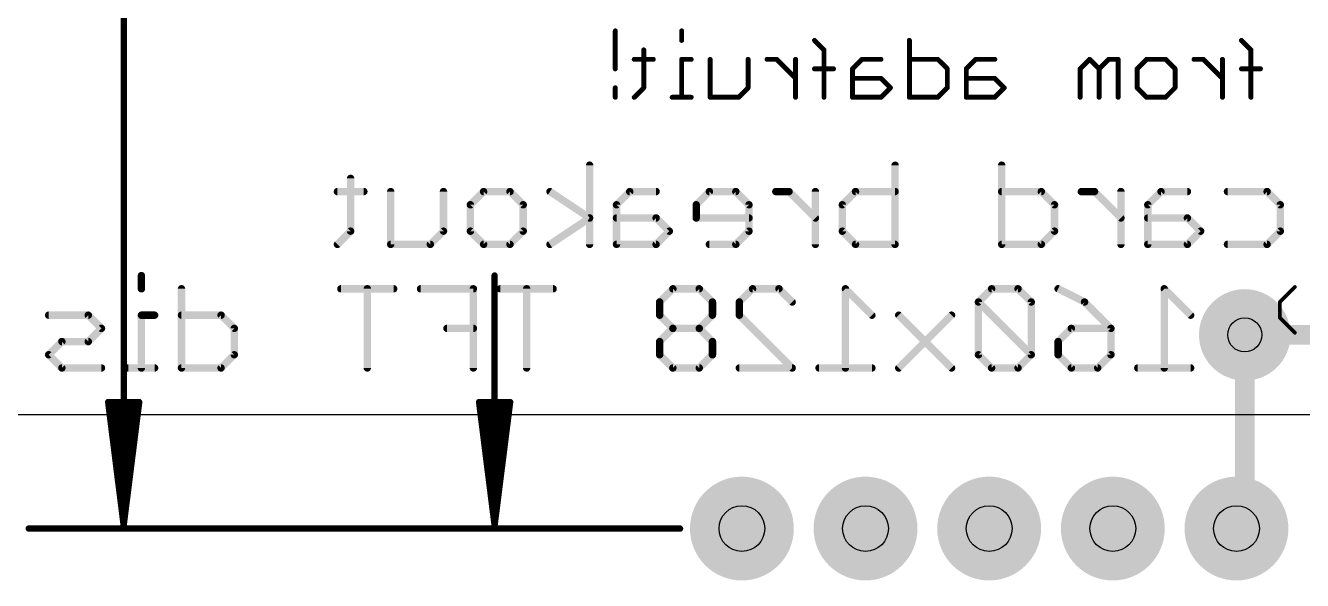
# Model space of a CAD drawing. Extents: x -2 to 110, y -6 to 68.
# Drawn here: x 43.95 to 70.19, y 12.95 to 24.36 of the extents above; entities that cross this region are included whole.
import ezdxf

# ---------------------------------------------------------------- set-up
doc = ezdxf.new("R2010")
doc.units = 0
for name, color, linetype in [('1', 22, 'CONTINUOUS'), ('16', 175, 'CONTINUOUS'), ('17', 82, 'CONTINUOUS'), ('18', 82, 'CONTINUOUS'), ('22', 253, 'CONTINUOUS'), ('29', 253, 'CONTINUOUS'), ('30', 253, 'CONTINUOUS'), ('44', 253, 'CONTINUOUS'), ('52', 253, 'CONTINUOUS')]:
    doc.layers.add(name, color=color, linetype=linetype)

# ---------------------------------------------------------------- blocks, each defined once
blk = doc.blocks.new('ROUNDP')
at = {"const_width": 0.5}
blk.add_lwpolyline([(0, -0.25, 1), (0, 0.25, 1), (0, -0.25)], format="xyb", dxfattribs=at)
blk = doc.blocks.new('ROUNDV')
at = {"const_width": 0.5}
blk.add_lwpolyline([(0, -0.25, 1), (0, 0.25, 1), (0, -0.25)], format="xyb", dxfattribs=at)

msp = doc.modelspace()

# ---------------------------------------------------------------- linework, layer by layer
at = {"layer": '1', "const_width": 0.4064}
for points in [[(69, 14.02), (69, 18)], [(68.83, 14.02), (69, 14.02)]]:
    msp.add_lwpolyline(points, dxfattribs=at)
at = {"layer": '1', "const_width": 0.2032}
for points in [[(69.1016, 18, 1), (68.8984, 18)], [(68.83, 14.1216, 1), (68.83, 13.9184)], [(69, 13.9184, 1), (69, 14.1216)], [(68.8984, 14.02, 1), (69.1016, 14.02)]]:
    msp.add_lwpolyline(points, format="xyb", dxfattribs=at)
at = {"layer": '16', "const_width": 0.4064}
msp.add_lwpolyline([(69, 18), (78, 18)], dxfattribs=at)
at = {"layer": '16', "const_width": 0.2032}
msp.add_lwpolyline([(69, 18.1016, 1), (69, 17.8984)], format="xyb", dxfattribs=at)
at = {"layer": '22'}
for points, const_width in [([(45.97, 14.085), (45.97, 54.595)], 0.13), ([(56.069, 24.2471), (56.069, 23.4675)], 0.1016), ([(57.4333, 24.2471), (57.4333, 24.0522)], 0.1016), ([(56.6537, 23.8573), (56.6537, 23.0777)], 0.1016), ([(60.3568, 23.8573), (60.1619, 24.0522)], 0.1016), ([(60.3568, 22.8828), (60.3568, 23.8573)], 0.1016), ([(62.1109, 24.0522), (62.1109, 22.8828)], 0.1016), ([(69.1273, 23.8573), (68.9324, 24.0522)], 0.1016), ([(69.1273, 22.8828), (69.1273, 23.8573)], 0.1016), ([(56.8486, 23.6624), (56.4588, 23.6624)], 0.1016), ([(57.6282, 23.6624), (57.4333, 23.6624)], 0.1016), ([(57.4333, 23.6624), (57.4333, 22.8828)], 0.1016), ([(58.018, 22.8828), (58.018, 23.6624)], 0.1016), ([(58.7976, 23.6624), (58.7976, 23.0777)], 0.1016), ([(59.3823, 23.6624), (59.1874, 23.6624)], 0.1016), ([(59.7721, 23.2726), (59.3823, 23.6624)], 0.1016), ([(59.7721, 22.8828), (59.7721, 23.6624)], 0.1016), ([(61.1364, 23.6624), (60.9415, 23.4675)], 0.1016), ([(61.5262, 23.6624), (61.1364, 23.6624)], 0.1016), ([(62.6956, 23.6624), (62.1109, 23.6624)], 0.1016), ([(62.8905, 23.4675), (62.6956, 23.6624)], 0.1016), ([(63.4752, 23.6624), (63.2803, 23.4675)], 0.1016), ([(63.865, 23.6624), (63.4752, 23.6624)], 0.1016), ([(65.814, 23.6624), (65.6191, 23.4675)], 0.1016), ([(66.0089, 23.4675), (65.814, 23.6624)], 0.1016), ([(66.2038, 23.6624), (66.0089, 23.4675)], 0.1016), ([(66.3987, 23.6624), (66.2038, 23.6624)], 0.1016), ([(66.3987, 22.8828), (66.3987, 23.6624)], 0.1016), ([(66.7885, 23.4675), (66.9834, 23.6624)], 0.1016), ([(66.9834, 23.6624), (67.3732, 23.6624)], 0.1016), ([(67.3732, 23.6624), (67.5681, 23.4675)], 0.1016), ([(68.1528, 23.6624), (67.9579, 23.6624)], 0.1016), ([(68.5426, 23.2726), (68.1528, 23.6624)], 0.1016), ([(68.5426, 22.8828), (68.5426, 23.6624)], 0.1016), ([(60.5517, 23.4675), (60.1619, 23.4675)], 0.1016), ([(60.9415, 23.4675), (60.9415, 22.8828)], 0.1016), ([(62.8905, 23.0777), (62.8905, 23.4675)], 0.1016), ([(63.2803, 23.4675), (63.2803, 22.8828)], 0.1016), ([(65.6191, 23.4675), (65.6191, 22.8828)], 0.1016), ([(66.0089, 23.4675), (66.0089, 22.8828)], 0.1016), ([(66.7885, 23.0777), (66.7885, 23.4675)], 0.1016), ([(67.5681, 23.4675), (67.5681, 23.0777)], 0.1016), ([(69.3222, 23.4675), (68.9324, 23.4675)], 0.1016), ([(56.069, 23.0777), (56.069, 22.8828)], 0.1016), ([(56.6537, 23.0777), (56.4588, 22.8828)], 0.1016), ([(58.7976, 23.0777), (58.6027, 22.8828)], 0.1016), ([(61.5262, 23.2726), (60.9415, 23.2726)], 0.1016), ([(61.7211, 23.0777), (61.5262, 23.2726)], 0.1016), ([(61.5262, 22.8828), (61.7211, 23.0777)], 0.1016), ([(62.6956, 22.8828), (62.8905, 23.0777)], 0.1016), ([(63.865, 23.2726), (63.2803, 23.2726)], 0.1016), ([(64.0599, 23.0777), (63.865, 23.2726)], 0.1016), ([(63.865, 22.8828), (64.0599, 23.0777)], 0.1016), ([(66.9834, 22.8828), (66.7885, 23.0777)], 0.1016), ([(67.5681, 23.0777), (67.3732, 22.8828)], 0.1016), ([(57.6282, 22.8828), (57.2384, 22.8828)], 0.1016), ([(58.6027, 22.8828), (58.018, 22.8828)], 0.1016), ([(60.9415, 22.8828), (61.5262, 22.8828)], 0.1016), ([(62.1109, 22.8828), (62.6956, 22.8828)], 0.1016), ([(63.2803, 22.8828), (63.865, 22.8828)], 0.1016), ([(67.3732, 22.8828), (66.9834, 22.8828)], 0.1016), ([(55.5419, 19.8602), (55.5419, 21.4872)], 0.1524), ([(61.8177, 21.4872), (61.8177, 19.8602)], 0.1524), ([(64.0073, 21.4872), (64.0073, 19.8602)], 0.1524), ([(50.6321, 21.216), (50.6321, 20.1314)], 0.1524), ([(50.9033, 20.9449), (50.361, 20.9449)], 0.1524), ([(51.4558, 19.8602), (51.4558, 20.9449)], 0.1524), ([(52.5404, 20.9449), (52.5404, 20.1314)], 0.1524), ([(53.0929, 20.6737), (53.3641, 20.9449)], 0.1524), ([(53.3641, 20.9449), (53.9064, 20.9449)], 0.1524), ([(53.9064, 20.9449), (54.1776, 20.6737)], 0.1524), ([(55.5419, 20.4025), (54.7284, 20.9449)], 0.1524), ([(56.3656, 20.9449), (56.0944, 20.6737)], 0.1524), ([(56.9079, 20.9449), (56.3656, 20.9449)], 0.1524), ([(58.0027, 20.9449), (57.7316, 20.6737)], 0.1524), ([(58.5451, 20.9449), (58.0027, 20.9449)], 0.1524), ([(58.8162, 20.6737), (58.5451, 20.9449)], 0.1524), ([(59.6382, 20.9449), (59.367, 20.9449)], 0.1524), ([(60.1805, 20.4025), (59.6382, 20.9449)], 0.1524), ([(60.1805, 19.8602), (60.1805, 20.9449)], 0.1524), ([(60.733, 20.6737), (61.0042, 20.9449)], 0.1524), ([(61.0042, 20.9449), (61.8177, 20.9449)], 0.1524), ([(64.8208, 20.9449), (64.0073, 20.9449)], 0.1524), ([(65.092, 20.6737), (64.8208, 20.9449)], 0.1524), ([(65.9139, 20.9449), (65.6428, 20.9449)], 0.1524), ([(66.4563, 20.4025), (65.9139, 20.9449)], 0.1524), ([(66.4563, 19.8602), (66.4563, 20.9449)], 0.1524), ([(67.2799, 20.9449), (67.0088, 20.6737)], 0.1524), ([(67.8223, 20.9449), (67.2799, 20.9449)], 0.1524), ([(68.6459, 20.9449), (69.4594, 20.9449)], 0.1524), ([(69.4594, 20.9449), (69.7306, 20.6737)], 0.1524), ([(53.0929, 20.1314), (53.0929, 20.6737)], 0.1524), ([(54.1776, 20.6737), (54.1776, 20.1314)], 0.1524), ([(56.0944, 20.6737), (56.0944, 19.8602)], 0.1524), ([(57.7316, 20.6737), (57.7316, 20.4025)], 0.1524), ([(58.8162, 20.1314), (58.8162, 20.6737)], 0.1524), ([(60.733, 20.1314), (60.733, 20.6737)], 0.1524), ([(65.092, 20.1314), (65.092, 20.6737)], 0.1524), ([(67.0088, 20.6737), (67.0088, 19.8602)], 0.1524), ([(69.7306, 20.6737), (69.7306, 20.1314)], 0.1524), ([(54.7284, 19.8602), (55.5419, 20.4025)], 0.1524), ([(56.9079, 20.4025), (56.0944, 20.4025)], 0.1524), ([(57.1791, 20.1314), (56.9079, 20.4025)], 0.1524), ([(57.7316, 20.4025), (58.8162, 20.4025)], 0.1524), ([(67.8223, 20.4025), (67.0088, 20.4025)], 0.1524), ([(68.0934, 20.1314), (67.8223, 20.4025)], 0.1524), ([(50.6321, 20.1314), (50.361, 19.8602)], 0.1524), ([(52.5404, 20.1314), (52.2693, 19.8602)], 0.1524), ([(53.3641, 19.8602), (53.0929, 20.1314)], 0.1524), ([(54.1776, 20.1314), (53.9064, 19.8602)], 0.1524), ([(56.9079, 19.8602), (57.1791, 20.1314)], 0.1524), ([(58.5451, 19.8602), (58.8162, 20.1314)], 0.1524), ([(61.0042, 19.8602), (60.733, 20.1314)], 0.1524), ([(64.8208, 19.8602), (65.092, 20.1314)], 0.1524), ([(67.8223, 19.8602), (68.0934, 20.1314)], 0.1524), ([(69.7306, 20.1314), (69.4594, 19.8602)], 0.1524), ([(52.2693, 19.8602), (51.4558, 19.8602)], 0.1524), ([(53.9064, 19.8602), (53.3641, 19.8602)], 0.1524), ([(56.0944, 19.8602), (56.9079, 19.8602)], 0.1524), ([(58.0027, 19.8602), (58.5451, 19.8602)], 0.1524), ([(61.8177, 19.8602), (61.0042, 19.8602)], 0.1524), ([(64.0073, 19.8602), (64.8208, 19.8602)], 0.1524), ([(67.0088, 19.8602), (67.8223, 19.8602)], 0.1524), ([(69.4594, 19.8602), (68.6459, 19.8602)], 0.1524), ([(46.3342, 19.2184), (46.3342, 18.9472)], 0.1524), ([(53.59, 14.085), (53.59, 19.22)], 0.13), ([(47.1579, 18.9472), (47.1579, 17.3202)], 0.1524), ([(51.5168, 18.9472), (50.4322, 18.9472)], 0.1524), ([(50.9745, 17.3202), (50.9745, 18.9472)], 0.1524), ([(53.154, 18.9472), (52.0693, 18.9472)], 0.1524), ([(53.154, 17.3202), (53.154, 18.9472)], 0.1524), ([(54.7911, 18.9472), (53.7065, 18.9472)], 0.1524), ([(54.2488, 17.3202), (54.2488, 18.9472)], 0.1524), ([(57.252, 18.9472), (56.9808, 18.676)], 0.1524), ([(57.7943, 18.9472), (57.252, 18.9472)], 0.1524), ([(58.0654, 18.676), (57.7943, 18.9472)], 0.1524), ([(58.6179, 18.676), (58.8891, 18.9472)], 0.1524), ([(58.8891, 18.9472), (59.4314, 18.9472)], 0.1524), ([(59.4314, 18.9472), (59.7026, 18.676)], 0.1524), ([(61.3398, 18.4049), (60.7974, 18.9472)], 0.1524), ([(60.7974, 18.9472), (60.7974, 17.3202)], 0.1524), ([(63.8006, 18.9472), (63.5294, 18.676)], 0.1524), ([(64.3429, 18.9472), (63.8006, 18.9472)], 0.1524), ([(64.6141, 18.676), (64.3429, 18.9472)], 0.1524), ([(65.1666, 18.9472), (65.7089, 18.676)], 0.1524), ([(67.8884, 18.4049), (67.3461, 18.9472)], 0.1524), ([(67.3461, 18.9472), (67.3461, 17.3202)], 0.1524), ([(69.7181, 18.6712), (70.0316, 18.9847)], 0.0762), ([(56.9808, 18.676), (56.9808, 18.4049)], 0.1524), ([(58.0654, 18.4049), (58.0654, 18.676)], 0.1524), ([(58.6179, 18.4049), (58.6179, 18.676)], 0.1524), ([(63.5294, 18.676), (63.5294, 17.5914)], 0.1524), ([(64.6141, 17.5914), (63.5294, 18.676)], 0.1524), ([(64.6141, 17.5914), (64.6141, 18.676)], 0.1524), ([(65.7089, 18.676), (66.2512, 18.1337)], 0.1524), ([(69.7181, 18.3576), (69.7181, 18.6712)], 0.0762), ([(45.2428, 18.4049), (44.4293, 18.4049)], 0.1524), ([(45.5139, 18.1337), (45.2428, 18.4049)], 0.1524), ([(46.6054, 18.4049), (46.3342, 18.4049)], 0.1524), ([(46.3342, 18.4049), (46.3342, 17.3202)], 0.1524), ([(47.9713, 18.4049), (47.1579, 18.4049)], 0.1524), ([(48.2425, 18.1337), (47.9713, 18.4049)], 0.1524), ([(56.9808, 18.4049), (57.252, 18.1337)], 0.1524), ([(57.7943, 18.1337), (58.0654, 18.4049)], 0.1524), ([(59.7026, 17.3202), (58.6179, 18.4049)], 0.1524), ([(62.9769, 18.4049), (61.8923, 17.3202)], 0.1524), ([(62.9769, 17.3202), (61.8923, 18.4049)], 0.1524), ([(70.0316, 18.0441), (69.7181, 18.3576)], 0.0762), ([(45.2428, 17.8625), (45.5139, 18.1337)], 0.1524), ([(48.2425, 17.5914), (48.2425, 18.1337)], 0.1524), ([(53.154, 18.1337), (52.6117, 18.1337)], 0.1524), ([(57.252, 18.1337), (56.9808, 17.8625)], 0.1524), ([(57.7943, 18.1337), (57.252, 18.1337)], 0.1524), ([(58.0654, 17.8625), (57.7943, 18.1337)], 0.1524), ([(65.1666, 17.8625), (65.4377, 18.1337)], 0.1524), ([(65.4377, 18.1337), (66.2512, 18.1337)], 0.1524), ([(66.2512, 18.1337), (66.2512, 17.5914)], 0.1524), ([(44.4293, 17.5914), (44.7004, 17.8625)], 0.1524), ([(44.7004, 17.8625), (45.2428, 17.8625)], 0.1524), ([(56.9808, 17.8625), (56.9808, 17.5914)], 0.1524), ([(58.0654, 17.5914), (58.0654, 17.8625)], 0.1524), ([(65.1666, 17.5914), (65.1666, 17.8625)], 0.1524), ([(44.7004, 17.3202), (44.4293, 17.5914)], 0.1524), ([(47.9713, 17.3202), (48.2425, 17.5914)], 0.1524), ([(56.9808, 17.5914), (57.252, 17.3202)], 0.1524), ([(57.7943, 17.3202), (58.0654, 17.5914)], 0.1524), ([(63.5294, 17.5914), (63.8006, 17.3202)], 0.1524), ([(64.3429, 17.3202), (64.6141, 17.5914)], 0.1524), ([(65.4377, 17.3202), (65.1666, 17.5914)], 0.1524), ([(66.2512, 17.5914), (65.9801, 17.3202)], 0.1524), ([(45.5139, 17.3202), (44.7004, 17.3202)], 0.1524), ([(46.6054, 17.3202), (46.063, 17.3202)], 0.1524), ([(47.1579, 17.3202), (47.9713, 17.3202)], 0.1524), ([(57.252, 17.3202), (57.7943, 17.3202)], 0.1524), ([(58.6179, 17.3202), (59.7026, 17.3202)], 0.1524), ([(61.3398, 17.3202), (60.2551, 17.3202)], 0.1524), ([(63.8006, 17.3202), (64.3429, 17.3202)], 0.1524), ([(65.9801, 17.3202), (65.4377, 17.3202)], 0.1524), ([(67.8884, 17.3202), (66.8037, 17.3202)], 0.1524), ([(45.97, 14.085), (45.6508, 16.62)], 0.13), ([(45.6508, 16.62), (46.2892, 16.62)], 0.13), ([(45.97, 14.085), (45.71, 16.62)], 0.13), ([(45.97, 14.085), (45.84, 16.62)], 0.13), ([(46.2892, 16.62), (45.97, 14.085)], 0.13), ([(46.1, 16.62), (45.97, 14.085)], 0.13), ([(46.23, 16.62), (45.97, 14.085)], 0.13), ([(53.59, 14.085), (53.2708, 16.62)], 0.13), ([(53.2708, 16.62), (53.9092, 16.62)], 0.13), ([(53.59, 14.085), (53.33, 16.62)], 0.13), ([(53.59, 14.085), (53.46, 16.62)], 0.13), ([(53.9092, 16.62), (53.59, 14.085)], 0.13), ([(53.72, 16.62), (53.59, 14.085)], 0.13), ([(53.85, 16.62), (53.59, 14.085)], 0.13), ([(56.13, 14.02), (44.02, 14.02)], 0.13), ([(57.4, 14.02), (51.64, 14.02)], 0.13)]:
    msp.add_lwpolyline(points, dxfattribs=dict(at, const_width=const_width))
for points, const_width in [([(56.0944, 24.2471, 1), (56.0436, 24.2471)], 0.0508), ([(57.4587, 24.2471, 1), (57.4079, 24.2471)], 0.0508), ([(56.6791, 23.8573, 1), (56.6283, 23.8573)], 0.0508), ([(57.4079, 24.0522, 1), (57.4587, 24.0522)], 0.0508), ([(60.1799, 24.0702, 1), (60.144, 24.0342)], 0.0508), ([(60.3822, 23.8573, 1), (60.3314, 23.8573)], 0.0508), ([(60.3389, 23.8393, 1), (60.3748, 23.8753)], 0.0508), ([(62.1363, 24.0522, 1), (62.0855, 24.0522)], 0.0508), ([(68.9504, 24.0702, 1), (68.9144, 24.0342)], 0.0508), ([(69.1527, 23.8573, 1), (69.1019, 23.8573)], 0.0508), ([(69.1093, 23.8393, 1), (69.1453, 23.8753)], 0.0508), ([(56.4588, 23.6878, 1), (56.4588, 23.637)], 0.0508), ([(56.8486, 23.637, 1), (56.8486, 23.6878)], 0.0508), ([(57.4333, 23.6878, 1), (57.4333, 23.637)], 0.0508), ([(57.4587, 23.6624, 1), (57.4079, 23.6624)], 0.0508), ([(57.6282, 23.637, 1), (57.6282, 23.6878)], 0.0508), ([(58.0434, 23.6624, 1), (57.9926, 23.6624)], 0.0508), ([(58.823, 23.6624, 1), (58.7722, 23.6624)], 0.0508), ([(59.1874, 23.6878, 1), (59.1874, 23.637)], 0.0508), ([(59.4003, 23.6804, 1), (59.3644, 23.6444)], 0.0508), ([(59.3823, 23.637, 1), (59.3823, 23.6878)], 0.0508), ([(59.7975, 23.6624, 1), (59.7467, 23.6624)], 0.0508), ([(61.1364, 23.6878, 1), (61.1364, 23.637)], 0.0508), ([(61.1544, 23.6444, 1), (61.1185, 23.6804)], 0.0508), ([(61.5262, 23.637, 1), (61.5262, 23.6878)], 0.0508), ([(62.1109, 23.6878, 1), (62.1109, 23.637)], 0.0508), ([(62.7136, 23.6804, 1), (62.6777, 23.6444)], 0.0508), ([(62.6956, 23.637, 1), (62.6956, 23.6878)], 0.0508), ([(63.4752, 23.6878, 1), (63.4752, 23.637)], 0.0508), ([(63.4932, 23.6444, 1), (63.4573, 23.6804)], 0.0508), ([(63.865, 23.637, 1), (63.865, 23.6878)], 0.0508), ([(65.832, 23.6804, 1), (65.796, 23.6444)], 0.0508), ([(65.832, 23.6444, 1), (65.796, 23.6804)], 0.0508), ([(66.2038, 23.6878, 1), (66.2038, 23.637)], 0.0508), ([(66.2218, 23.6444, 1), (66.1858, 23.6804)], 0.0508), ([(66.4241, 23.6624, 1), (66.3733, 23.6624)], 0.0508), ([(66.3987, 23.637, 1), (66.3987, 23.6878)], 0.0508), ([(66.9834, 23.6878, 1), (66.9834, 23.637)], 0.0508), ([(67.0014, 23.6444, 1), (66.9654, 23.6804)], 0.0508), ([(67.3912, 23.6804, 1), (67.3552, 23.6444)], 0.0508), ([(67.3732, 23.637, 1), (67.3732, 23.6878)], 0.0508), ([(67.9579, 23.6878, 1), (67.9579, 23.637)], 0.0508), ([(68.1708, 23.6804, 1), (68.1348, 23.6444)], 0.0508), ([(68.1528, 23.637, 1), (68.1528, 23.6878)], 0.0508), ([(68.568, 23.6624, 1), (68.5172, 23.6624)], 0.0508), ([(56.0436, 23.4675, 1), (56.0944, 23.4675)], 0.0508), ([(60.1619, 23.4929, 1), (60.1619, 23.4421)], 0.0508), ([(60.5517, 23.4421, 1), (60.5517, 23.4929)], 0.0508), ([(60.9669, 23.4675, 1), (60.9161, 23.4675)], 0.0508), ([(60.9236, 23.4855, 1), (60.9595, 23.4495)], 0.0508), ([(62.9159, 23.4675, 1), (62.8651, 23.4675)], 0.0508), ([(62.8726, 23.4495, 1), (62.9085, 23.4855)], 0.0508), ([(63.3057, 23.4675, 1), (63.2549, 23.4675)], 0.0508), ([(63.2624, 23.4855, 1), (63.2983, 23.4495)], 0.0508), ([(65.6011, 23.4855, 1), (65.6371, 23.4495)], 0.0508), ([(65.6445, 23.4675, 1), (65.5937, 23.4675)], 0.0508), ([(65.9909, 23.4855, 1), (66.0269, 23.4495)], 0.0508), ([(66.0343, 23.4675, 1), (65.9835, 23.4675)], 0.0508), ([(65.9909, 23.4495, 1), (66.0269, 23.4855)], 0.0508), ([(66.7705, 23.4855, 1), (66.8065, 23.4495)], 0.0508), ([(66.8139, 23.4675, 1), (66.7631, 23.4675)], 0.0508), ([(67.5935, 23.4675, 1), (67.5427, 23.4675)], 0.0508), ([(67.5501, 23.4495, 1), (67.5861, 23.4855)], 0.0508), ([(68.9324, 23.4929, 1), (68.9324, 23.4421)], 0.0508), ([(69.3222, 23.4421, 1), (69.3222, 23.4929)], 0.0508), ([(56.0944, 23.0777, 1), (56.0436, 23.0777)], 0.0508), ([(56.6283, 23.0777, 1), (56.6791, 23.0777)], 0.0508), ([(56.6717, 23.0597, 1), (56.6358, 23.0957)], 0.0508), ([(58.7722, 23.0777, 1), (58.823, 23.0777)], 0.0508), ([(58.8156, 23.0597, 1), (58.7797, 23.0957)], 0.0508), ([(59.7542, 23.2546, 1), (59.7901, 23.2906)], 0.0508), ([(60.9415, 23.298, 1), (60.9415, 23.2472)], 0.0508), ([(61.5442, 23.2906, 1), (61.5083, 23.2546)], 0.0508), ([(61.5262, 23.2472, 1), (61.5262, 23.298)], 0.0508), ([(61.7391, 23.0597, 1), (61.7032, 23.0957)], 0.0508), ([(61.7032, 23.0597, 1), (61.7391, 23.0957)], 0.0508), ([(62.8651, 23.0777, 1), (62.9159, 23.0777)], 0.0508), ([(62.9085, 23.0597, 1), (62.8726, 23.0957)], 0.0508), ([(63.2803, 23.298, 1), (63.2803, 23.2472)], 0.0508), ([(63.883, 23.2906, 1), (63.8471, 23.2546)], 0.0508), ([(63.865, 23.2472, 1), (63.865, 23.298)], 0.0508), ([(64.0779, 23.0597, 1), (64.0419, 23.0957)], 0.0508), ([(64.0419, 23.0597, 1), (64.0779, 23.0957)], 0.0508), ([(66.8065, 23.0957, 1), (66.7705, 23.0597)], 0.0508), ([(66.7631, 23.0777, 1), (66.8139, 23.0777)], 0.0508), ([(67.5427, 23.0777, 1), (67.5935, 23.0777)], 0.0508), ([(67.5861, 23.0597, 1), (67.5501, 23.0957)], 0.0508), ([(68.5246, 23.2546, 1), (68.5606, 23.2906)], 0.0508), ([(56.0436, 22.8828, 1), (56.0944, 22.8828)], 0.0508), ([(56.4409, 22.9008, 1), (56.4768, 22.8648)], 0.0508), ([(57.2384, 22.9082, 1), (57.2384, 22.8574)], 0.0508), ([(57.4079, 22.8828, 1), (57.4587, 22.8828)], 0.0508), ([(57.6282, 22.8574, 1), (57.6282, 22.9082)], 0.0508), ([(58.018, 22.9082, 1), (58.018, 22.8574)], 0.0508), ([(57.9926, 22.8828, 1), (58.0434, 22.8828)], 0.0508), ([(58.5848, 22.9008, 1), (58.6207, 22.8648)], 0.0508), ([(58.6027, 22.8574, 1), (58.6027, 22.9082)], 0.0508), ([(59.7467, 22.8828, 1), (59.7975, 22.8828)], 0.0508), ([(60.3314, 22.8828, 1), (60.3822, 22.8828)], 0.0508), ([(60.9415, 22.9082, 1), (60.9415, 22.8574)], 0.0508), ([(60.9161, 22.8828, 1), (60.9669, 22.8828)], 0.0508), ([(61.5083, 22.9008, 1), (61.5442, 22.8648)], 0.0508), ([(61.5262, 22.8574, 1), (61.5262, 22.9082)], 0.0508), ([(62.1109, 22.9082, 1), (62.1109, 22.8574)], 0.0508), ([(62.0855, 22.8828, 1), (62.1363, 22.8828)], 0.0508), ([(62.6777, 22.9008, 1), (62.7136, 22.8648)], 0.0508), ([(62.6956, 22.8574, 1), (62.6956, 22.9082)], 0.0508), ([(63.2803, 22.9082, 1), (63.2803, 22.8574)], 0.0508), ([(63.2549, 22.8828, 1), (63.3057, 22.8828)], 0.0508), ([(63.8471, 22.9008, 1), (63.883, 22.8648)], 0.0508), ([(63.865, 22.8574, 1), (63.865, 22.9082)], 0.0508), ([(65.5937, 22.8828, 1), (65.6445, 22.8828)], 0.0508), ([(65.9835, 22.8828, 1), (66.0343, 22.8828)], 0.0508), ([(66.3733, 22.8828, 1), (66.4241, 22.8828)], 0.0508), ([(66.9834, 22.9082, 1), (66.9834, 22.8574)], 0.0508), ([(66.9654, 22.8648, 1), (67.0014, 22.9008)], 0.0508), ([(67.3552, 22.9008, 1), (67.3912, 22.8648)], 0.0508), ([(67.3732, 22.8574, 1), (67.3732, 22.9082)], 0.0508), ([(68.5172, 22.8828, 1), (68.568, 22.8828)], 0.0508), ([(69.1019, 22.8828, 1), (69.1527, 22.8828)], 0.0508), ([(55.58, 21.4872, 1), (55.5038, 21.4872)], 0.0762), ([(61.8558, 21.4872, 1), (61.7796, 21.4872)], 0.0762), ([(64.0454, 21.4872, 1), (63.9692, 21.4872)], 0.0762), ([(50.6702, 21.216, 1), (50.594, 21.216)], 0.0762), ([(50.361, 20.983, 1), (50.361, 20.9068)], 0.0762), ([(50.9033, 20.9068, 1), (50.9033, 20.983)], 0.0762), ([(51.4939, 20.9449, 1), (51.4177, 20.9449)], 0.0762), ([(52.5785, 20.9449, 1), (52.5023, 20.9449)], 0.0762), ([(53.3641, 20.983, 1), (53.3641, 20.9068)], 0.0762), ([(53.3911, 20.9179, 1), (53.3372, 20.9718)], 0.0762), ([(53.9334, 20.9718, 1), (53.8795, 20.9179)], 0.0762), ([(53.9064, 20.9068, 1), (53.9064, 20.983)], 0.0762), ([(54.7495, 20.9766, 1), (54.7073, 20.9132)], 0.0762), ([(56.3656, 20.983, 1), (56.3656, 20.9068)], 0.0762), ([(56.3925, 20.9179, 1), (56.3386, 20.9718)], 0.0762), ([(56.9079, 20.9068, 1), (56.9079, 20.983)], 0.0762), ([(58.0027, 20.983, 1), (58.0027, 20.9068)], 0.0762), ([(58.0297, 20.9179, 1), (57.9758, 20.9718)], 0.0762), ([(58.572, 20.9718, 1), (58.5181, 20.9179)], 0.0762), ([(58.5451, 20.9068, 1), (58.5451, 20.983)], 0.0762), ([(59.367, 20.983, 1), (59.367, 20.9068)], 0.0762), ([(59.6651, 20.9718, 1), (59.6112, 20.9179)], 0.0762), ([(59.6382, 20.9068, 1), (59.6382, 20.983)], 0.0762), ([(60.2186, 20.9449, 1), (60.1424, 20.9449)], 0.0762), ([(61.0042, 20.983, 1), (61.0042, 20.9068)], 0.0762), ([(61.0311, 20.9179, 1), (60.9772, 20.9718)], 0.0762), ([(61.8177, 20.9068, 1), (61.8177, 20.983)], 0.0762), ([(64.0073, 20.983, 1), (64.0073, 20.9068)], 0.0762), ([(64.8478, 20.9718, 1), (64.7939, 20.9179)], 0.0762), ([(64.8208, 20.9068, 1), (64.8208, 20.983)], 0.0762), ([(65.6428, 20.983, 1), (65.6428, 20.9068)], 0.0762), ([(65.9409, 20.9718, 1), (65.887, 20.9179)], 0.0762), ([(65.9139, 20.9068, 1), (65.9139, 20.983)], 0.0762), ([(66.4944, 20.9449, 1), (66.4182, 20.9449)], 0.0762), ([(67.2799, 20.983, 1), (67.2799, 20.9068)], 0.0762), ([(67.3069, 20.9179, 1), (67.253, 20.9718)], 0.0762), ([(67.8223, 20.9068, 1), (67.8223, 20.983)], 0.0762), ([(68.6459, 20.983, 1), (68.6459, 20.9068)], 0.0762), ([(69.4864, 20.9718, 1), (69.4325, 20.9179)], 0.0762), ([(69.4594, 20.9068, 1), (69.4594, 20.983)], 0.0762), ([(53.131, 20.6737, 1), (53.0548, 20.6737)], 0.0762), ([(53.066, 20.7006, 1), (53.1199, 20.6468)], 0.0762), ([(54.2157, 20.6737, 1), (54.1395, 20.6737)], 0.0762), ([(54.1507, 20.6468, 1), (54.2045, 20.7006)], 0.0762), ([(56.1325, 20.6737, 1), (56.0563, 20.6737)], 0.0762), ([(56.0675, 20.7006, 1), (56.1213, 20.6468)], 0.0762), ([(57.7697, 20.6737, 1), (57.6935, 20.6737)], 0.0762), ([(57.7046, 20.7006, 1), (57.7585, 20.6468)], 0.0762), ([(58.8543, 20.6737, 1), (58.7781, 20.6737)], 0.0762), ([(58.7893, 20.6468, 1), (58.8432, 20.7006)], 0.0762), ([(60.7711, 20.6737, 1), (60.6949, 20.6737)], 0.0762), ([(60.7061, 20.7006, 1), (60.7599, 20.6468)], 0.0762), ([(65.1301, 20.6737, 1), (65.0539, 20.6737)], 0.0762), ([(65.065, 20.6468, 1), (65.1189, 20.7006)], 0.0762), ([(67.0469, 20.6737, 1), (66.9707, 20.6737)], 0.0762), ([(66.9818, 20.7006, 1), (67.0357, 20.6468)], 0.0762), ([(69.7687, 20.6737, 1), (69.6925, 20.6737)], 0.0762), ([(69.7036, 20.6468, 1), (69.7575, 20.7006)], 0.0762), ([(55.563, 20.3708, 1), (55.5208, 20.4342)], 0.0762), ([(55.5208, 20.3708, 1), (55.563, 20.4342)], 0.0762), ([(56.0944, 20.4406, 1), (56.0944, 20.3644)], 0.0762), ([(56.9348, 20.4295, 1), (56.881, 20.3756)], 0.0762), ([(56.9079, 20.3644, 1), (56.9079, 20.4406)], 0.0762), ([(57.7316, 20.4406, 1), (57.7316, 20.3644)], 0.0762), ([(58.8162, 20.3644, 1), (58.8162, 20.4406)], 0.0762), ([(60.1536, 20.3756, 1), (60.2075, 20.4295)], 0.0762), ([(66.4293, 20.3756, 1), (66.4832, 20.4295)], 0.0762), ([(67.0088, 20.4406, 1), (67.0088, 20.3644)], 0.0762), ([(67.8492, 20.4295, 1), (67.7953, 20.3756)], 0.0762), ([(67.8223, 20.3644, 1), (67.8223, 20.4406)], 0.0762), ([(50.6591, 20.1044, 1), (50.6052, 20.1583)], 0.0762), ([(52.5674, 20.1044, 1), (52.5135, 20.1583)], 0.0762), ([(53.1199, 20.1583, 1), (53.066, 20.1044)], 0.0762), ([(54.2045, 20.1044, 1), (54.1507, 20.1583)], 0.0762), ([(57.206, 20.1044, 1), (57.1521, 20.1583)], 0.0762), ([(57.6935, 20.4025, 1), (57.7697, 20.4025)], 0.0762), ([(58.8432, 20.1044, 1), (58.7893, 20.1583)], 0.0762), ([(60.7599, 20.1583, 1), (60.7061, 20.1044)], 0.0762), ([(65.1189, 20.1044, 1), (65.065, 20.1583)], 0.0762), ([(68.1204, 20.1044, 1), (68.0665, 20.1583)], 0.0762), ([(69.7575, 20.1044, 1), (69.7036, 20.1583)], 0.0762), ([(50.594, 20.1314, 1), (50.6702, 20.1314)], 0.0762), ([(51.4558, 19.8983, 1), (51.4558, 19.8221)], 0.0762), ([(52.2693, 19.8221, 1), (52.2693, 19.8983)], 0.0762), ([(52.5023, 20.1314, 1), (52.5785, 20.1314)], 0.0762), ([(53.0548, 20.1314, 1), (53.131, 20.1314)], 0.0762), ([(53.3641, 19.8983, 1), (53.3641, 19.8221)], 0.0762), ([(53.9064, 19.8221, 1), (53.9064, 19.8983)], 0.0762), ([(54.1395, 20.1314, 1), (54.2157, 20.1314)], 0.0762), ([(56.0944, 19.8983, 1), (56.0944, 19.8221)], 0.0762), ([(56.9079, 19.8221, 1), (56.9079, 19.8983)], 0.0762), ([(57.1521, 20.1044, 1), (57.206, 20.1583)], 0.0762), ([(58.0027, 19.8983, 1), (58.0027, 19.8221)], 0.0762), ([(58.5451, 19.8221, 1), (58.5451, 19.8983)], 0.0762), ([(58.7781, 20.1314, 1), (58.8543, 20.1314)], 0.0762), ([(60.6949, 20.1314, 1), (60.7711, 20.1314)], 0.0762), ([(61.0042, 19.8983, 1), (61.0042, 19.8221)], 0.0762), ([(61.8177, 19.8221, 1), (61.8177, 19.8983)], 0.0762), ([(64.0073, 19.8983, 1), (64.0073, 19.8221)], 0.0762), ([(64.8208, 19.8221, 1), (64.8208, 19.8983)], 0.0762), ([(65.0539, 20.1314, 1), (65.1301, 20.1314)], 0.0762), ([(67.0088, 19.8983, 1), (67.0088, 19.8221)], 0.0762), ([(67.8223, 19.8221, 1), (67.8223, 19.8983)], 0.0762), ([(68.0665, 20.1044, 1), (68.1204, 20.1583)], 0.0762), ([(68.6459, 19.8983, 1), (68.6459, 19.8221)], 0.0762), ([(69.4594, 19.8221, 1), (69.4594, 19.8983)], 0.0762), ([(69.6925, 20.1314, 1), (69.7687, 20.1314)], 0.0762), ([(50.334, 19.8871, 1), (50.3879, 19.8333)], 0.0762), ([(51.4177, 19.8602, 1), (51.4939, 19.8602)], 0.0762), ([(52.2423, 19.8871, 1), (52.2962, 19.8333)], 0.0762), ([(53.3372, 19.8333, 1), (53.391, 19.8871)], 0.0762), ([(53.8795, 19.8871, 1), (53.9334, 19.8333)], 0.0762), ([(54.7073, 19.8919, 1), (54.7495, 19.8285)], 0.0762), ([(55.5038, 19.8602, 1), (55.58, 19.8602)], 0.0762), ([(56.0563, 19.8602, 1), (56.1325, 19.8602)], 0.0762), ([(56.881, 19.8871, 1), (56.9348, 19.8333)], 0.0762), ([(58.5181, 19.8871, 1), (58.572, 19.8333)], 0.0762), ([(60.1424, 19.8602, 1), (60.2186, 19.8602)], 0.0762), ([(60.9772, 19.8333, 1), (61.0311, 19.8871)], 0.0762), ([(61.7796, 19.8602, 1), (61.8558, 19.8602)], 0.0762), ([(63.9692, 19.8602, 1), (64.0454, 19.8602)], 0.0762), ([(64.7939, 19.8871, 1), (64.8478, 19.8333)], 0.0762), ([(66.4182, 19.8602, 1), (66.4944, 19.8602)], 0.0762), ([(66.9707, 19.8602, 1), (67.0469, 19.8602)], 0.0762), ([(67.7953, 19.8871, 1), (67.8492, 19.8333)], 0.0762), ([(69.4325, 19.8871, 1), (69.4864, 19.8333)], 0.0762), ([(46.3723, 19.2184, 1), (46.2961, 19.2184)], 0.0762), ([(53.6225, 19.22, 1), (53.5575, 19.22)], 0.065), ([(46.2961, 18.9472, 1), (46.3723, 18.9472)], 0.0762), ([(47.196, 18.9472, 1), (47.1198, 18.9472)], 0.0762), ([(50.4322, 18.9853, 1), (50.4322, 18.9091)], 0.0762), ([(51.0126, 18.9472, 1), (50.9364, 18.9472)], 0.0762), ([(51.5168, 18.9091, 1), (51.5168, 18.9853)], 0.0762), ([(52.0693, 18.9853, 1), (52.0693, 18.9091)], 0.0762), ([(53.1921, 18.9472, 1), (53.1159, 18.9472)], 0.0762), ([(53.154, 18.9091, 1), (53.154, 18.9853)], 0.0762), ([(53.7065, 18.9853, 1), (53.7065, 18.9091)], 0.0762), ([(54.2869, 18.9472, 1), (54.2107, 18.9472)], 0.0762), ([(54.7911, 18.9091, 1), (54.7911, 18.9853)], 0.0762), ([(57.252, 18.9853, 1), (57.252, 18.9091)], 0.0762), ([(57.2789, 18.9202, 1), (57.225, 18.9741)], 0.0762), ([(57.8212, 18.9741, 1), (57.7673, 18.9202)], 0.0762), ([(57.7943, 18.9091, 1), (57.7943, 18.9853)], 0.0762), ([(58.8891, 18.9853, 1), (58.8891, 18.9091)], 0.0762), ([(58.916, 18.9202, 1), (58.8622, 18.9741)], 0.0762), ([(59.4584, 18.9741, 1), (59.4045, 18.9202)], 0.0762), ([(59.4314, 18.9091, 1), (59.4314, 18.9853)], 0.0762), ([(60.8244, 18.9741, 1), (60.7705, 18.9202)], 0.0762), ([(60.8355, 18.9472, 1), (60.7593, 18.9472)], 0.0762), ([(63.8006, 18.9853, 1), (63.8006, 18.9091)], 0.0762), ([(63.8275, 18.9202, 1), (63.7736, 18.9741)], 0.0762), ([(64.3699, 18.9741, 1), (64.316, 18.9202)], 0.0762), ([(64.3429, 18.9091, 1), (64.3429, 18.9853)], 0.0762), ([(65.1836, 18.9813, 1), (65.1495, 18.9131)], 0.0762), ([(67.373, 18.9741, 1), (67.3191, 18.9202)], 0.0762), ([(67.3842, 18.9472, 1), (67.308, 18.9472)], 0.0762), ([(70.0451, 18.9712, 1), (70.0181, 18.9982)], 0.0381), ([(56.9538, 18.703, 1), (57.0077, 18.6491)], 0.0762), ([(57.0189, 18.676, 1), (56.9427, 18.676)], 0.0762), ([(58.1035, 18.676, 1), (58.0273, 18.676)], 0.0762), ([(58.0385, 18.6491, 1), (58.0924, 18.703)], 0.0762), ([(58.656, 18.676, 1), (58.5798, 18.676)], 0.0762), ([(58.591, 18.703, 1), (58.6449, 18.6491)], 0.0762), ([(59.6757, 18.6491, 1), (59.7295, 18.703)], 0.0762), ([(63.5564, 18.703, 1), (63.5025, 18.6491)], 0.0762), ([(63.5675, 18.676, 1), (63.4913, 18.676)], 0.0762), ([(63.5025, 18.703, 1), (63.5564, 18.6491)], 0.0762), ([(64.6522, 18.676, 1), (64.576, 18.676)], 0.0762), ([(64.5871, 18.6491, 1), (64.641, 18.703)], 0.0762), ([(65.7358, 18.703, 1), (65.682, 18.6491)], 0.0762), ([(65.6919, 18.6419, 1), (65.7259, 18.7101)], 0.0762), ([(69.7371, 18.6712, 1), (69.699, 18.6712)], 0.0381), ([(69.7046, 18.6846, 1), (69.7315, 18.6577)], 0.0381), ([(44.4293, 18.443, 1), (44.4293, 18.3668)], 0.0762), ([(45.2697, 18.4318, 1), (45.2158, 18.3779)], 0.0762), ([(45.2428, 18.3668, 1), (45.2428, 18.443)], 0.0762), ([(46.3342, 18.443, 1), (46.3342, 18.3668)], 0.0762), ([(46.3723, 18.4049, 1), (46.2961, 18.4049)], 0.0762), ([(46.6054, 18.3668, 1), (46.6054, 18.443)], 0.0762), ([(47.1579, 18.443, 1), (47.1579, 18.3668)], 0.0762), ([(47.9983, 18.4318, 1), (47.9444, 18.3779)], 0.0762), ([(47.9713, 18.3668, 1), (47.9713, 18.443)], 0.0762), ([(57.0077, 18.4318, 1), (56.9538, 18.3779)], 0.0762), ([(56.9427, 18.4049, 1), (57.0189, 18.4049)], 0.0762), ([(58.0273, 18.4049, 1), (58.1035, 18.4049)], 0.0762), ([(58.0924, 18.3779, 1), (58.0385, 18.4318)], 0.0762), ([(58.6449, 18.4318, 1), (58.591, 18.3779)], 0.0762), ([(58.5798, 18.4049, 1), (58.656, 18.4049)], 0.0762), ([(61.3128, 18.3779, 1), (61.3667, 18.4318)], 0.0762), ([(61.9192, 18.4318, 1), (61.8653, 18.3779)], 0.0762), ([(63.0039, 18.3779, 1), (62.95, 18.4318)], 0.0762), ([(67.8614, 18.3779, 1), (67.9153, 18.4318)], 0.0762), ([(69.7315, 18.3711, 1), (69.7046, 18.3442)], 0.0381), ([(69.699, 18.3576, 1), (69.7371, 18.3576)], 0.0381), ([(45.5409, 18.1068, 1), (45.487, 18.1606)], 0.0762), ([(45.487, 18.1068, 1), (45.5409, 18.1606)], 0.0762), ([(48.2806, 18.1337, 1), (48.2044, 18.1337)], 0.0762), ([(48.2156, 18.1068, 1), (48.2695, 18.1606)], 0.0762), ([(52.6117, 18.1718, 1), (52.6117, 18.0956)], 0.0762), ([(53.154, 18.0956, 1), (53.154, 18.1718)], 0.0762), ([(57.252, 18.1718, 1), (57.252, 18.0956)], 0.0762), ([(57.2789, 18.1068, 1), (57.225, 18.1606)], 0.0762), ([(57.225, 18.1068, 1), (57.2789, 18.1606)], 0.0762), ([(57.8212, 18.1606, 1), (57.7673, 18.1068)], 0.0762), ([(57.7673, 18.1606, 1), (57.8212, 18.1068)], 0.0762), ([(57.7943, 18.0956, 1), (57.7943, 18.1718)], 0.0762), ([(65.4377, 18.1718, 1), (65.4377, 18.0956)], 0.0762), ([(65.4647, 18.1068, 1), (65.4108, 18.1606)], 0.0762), ([(66.2893, 18.1337, 1), (66.2131, 18.1337)], 0.0762), ([(66.2243, 18.1068, 1), (66.2782, 18.1606)], 0.0762), ([(66.2512, 18.0956, 1), (66.2512, 18.1718)], 0.0762), ([(44.7004, 17.9006, 1), (44.7004, 17.8244)], 0.0762), ([(44.7274, 17.8356, 1), (44.6735, 17.8895)], 0.0762), ([(45.2158, 17.8895, 1), (45.2697, 17.8356)], 0.0762), ([(45.2428, 17.8244, 1), (45.2428, 17.9006)], 0.0762), ([(56.9538, 17.8895, 1), (57.0077, 17.8356)], 0.0762), ([(57.0189, 17.8625, 1), (56.9427, 17.8625)], 0.0762), ([(58.1035, 17.8625, 1), (58.0273, 17.8625)], 0.0762), ([(58.0385, 17.8356, 1), (58.0924, 17.8895)], 0.0762), ([(65.1396, 17.8895, 1), (65.1935, 17.8356)], 0.0762), ([(65.2047, 17.8625, 1), (65.1285, 17.8625)], 0.0762), ([(70.0181, 18.0306, 1), (70.0451, 18.0576)], 0.0381), ([(44.4562, 17.6183, 1), (44.4023, 17.5644)], 0.0762), ([(44.4023, 17.6183, 1), (44.4562, 17.5644)], 0.0762), ([(48.2044, 17.5914, 1), (48.2806, 17.5914)], 0.0762), ([(48.2695, 17.5644, 1), (48.2156, 17.6183)], 0.0762), ([(57.0077, 17.6183, 1), (56.9538, 17.5644)], 0.0762), ([(56.9427, 17.5914, 1), (57.0189, 17.5914)], 0.0762), ([(58.0273, 17.5914, 1), (58.1035, 17.5914)], 0.0762), ([(58.0924, 17.5644, 1), (58.0385, 17.6183)], 0.0762), ([(63.5564, 17.6183, 1), (63.5025, 17.5644)], 0.0762), ([(63.4913, 17.5914, 1), (63.5675, 17.5914)], 0.0762), ([(64.576, 17.5914, 1), (64.6522, 17.5914)], 0.0762), ([(64.641, 17.5644, 1), (64.5871, 17.6183)], 0.0762), ([(64.5871, 17.5644, 1), (64.641, 17.6183)], 0.0762), ([(65.1935, 17.6183, 1), (65.1396, 17.5644)], 0.0762), ([(65.1285, 17.5914, 1), (65.2047, 17.5914)], 0.0762), ([(66.2131, 17.5914, 1), (66.2893, 17.5914)], 0.0762), ([(66.2782, 17.5644, 1), (66.2243, 17.6183)], 0.0762), ([(44.7004, 17.3583, 1), (44.7004, 17.2821)], 0.0762), ([(44.6735, 17.2933, 1), (44.7274, 17.3471)], 0.0762), ([(45.5139, 17.2821, 1), (45.5139, 17.3583)], 0.0762), ([(46.063, 17.3583, 1), (46.063, 17.2821)], 0.0762), ([(46.2961, 17.3202, 1), (46.3723, 17.3202)], 0.0762), ([(46.6054, 17.2821, 1), (46.6054, 17.3583)], 0.0762), ([(47.1579, 17.3583, 1), (47.1579, 17.2821)], 0.0762), ([(47.1198, 17.3202, 1), (47.196, 17.3202)], 0.0762), ([(47.9444, 17.3471, 1), (47.9983, 17.2933)], 0.0762), ([(47.9713, 17.2821, 1), (47.9713, 17.3583)], 0.0762), ([(50.9364, 17.3202, 1), (51.0126, 17.3202)], 0.0762), ([(53.1159, 17.3202, 1), (53.1921, 17.3202)], 0.0762), ([(54.2107, 17.3202, 1), (54.2869, 17.3202)], 0.0762), ([(57.252, 17.3583, 1), (57.252, 17.2821)], 0.0762), ([(57.225, 17.2933, 1), (57.2789, 17.3471)], 0.0762), ([(57.7673, 17.3471, 1), (57.8212, 17.2933)], 0.0762), ([(57.7943, 17.2821, 1), (57.7943, 17.3583)], 0.0762), ([(58.6179, 17.3583, 1), (58.6179, 17.2821)], 0.0762), ([(59.6757, 17.2933, 1), (59.7295, 17.3471)], 0.0762), ([(59.7026, 17.2821, 1), (59.7026, 17.3583)], 0.0762), ([(60.2551, 17.3583, 1), (60.2551, 17.2821)], 0.0762), ([(60.7593, 17.3202, 1), (60.8355, 17.3202)], 0.0762), ([(61.3398, 17.2821, 1), (61.3398, 17.3583)], 0.0762), ([(61.8653, 17.3471, 1), (61.9192, 17.2933)], 0.0762), ([(62.95, 17.2933, 1), (63.0039, 17.3471)], 0.0762), ([(63.8006, 17.3583, 1), (63.8006, 17.2821)], 0.0762), ([(63.7736, 17.2933, 1), (63.8275, 17.3471)], 0.0762), ([(64.316, 17.3471, 1), (64.3699, 17.2933)], 0.0762), ([(64.3429, 17.2821, 1), (64.3429, 17.3583)], 0.0762), ([(65.4377, 17.3583, 1), (65.4377, 17.2821)], 0.0762), ([(65.4108, 17.2933, 1), (65.4647, 17.3471)], 0.0762), ([(65.9531, 17.3471, 1), (66.007, 17.2933)], 0.0762), ([(65.9801, 17.2821, 1), (65.9801, 17.3583)], 0.0762), ([(66.8037, 17.3583, 1), (66.8037, 17.2821)], 0.0762), ([(67.308, 17.3202, 1), (67.3842, 17.3202)], 0.0762), ([(67.8884, 17.2821, 1), (67.8884, 17.3583)], 0.0762), ([(45.683, 16.6241, 1), (45.6185, 16.6159)], 0.065), ([(45.6508, 16.6525, 1), (45.6508, 16.5875)], 0.065), ([(45.7423, 16.6233, 1), (45.6777, 16.6167)], 0.065), ([(45.8725, 16.6217, 1), (45.8075, 16.6183)], 0.065), ([(46.1325, 16.6183, 1), (46.0675, 16.6217)], 0.065), ([(46.2623, 16.6167, 1), (46.1977, 16.6233)], 0.065), ([(46.3215, 16.6159, 1), (46.257, 16.6241)], 0.065), ([(46.2892, 16.5875, 1), (46.2892, 16.6525)], 0.065), ([(53.303, 16.6241, 1), (53.2385, 16.6159)], 0.065), ([(53.2708, 16.6525, 1), (53.2708, 16.5875)], 0.065), ([(53.3623, 16.6233, 1), (53.2977, 16.6167)], 0.065), ([(53.4925, 16.6217, 1), (53.4275, 16.6183)], 0.065), ([(53.7525, 16.6183, 1), (53.6875, 16.6217)], 0.065), ([(53.8823, 16.6167, 1), (53.8177, 16.6233)], 0.065), ([(53.9415, 16.6159, 1), (53.877, 16.6241)], 0.065), ([(53.9092, 16.5875, 1), (53.9092, 16.6525)], 0.065), ([(44.02, 14.0525, 1), (44.02, 13.9875)], 0.065), ([(45.9378, 14.0891, 1), (46.0022, 14.0809)], 0.065), ([(45.9377, 14.0883, 1), (46.0023, 14.0817)], 0.065), ([(45.9375, 14.0833, 1), (46.0025, 14.0867)], 0.065), ([(45.9375, 14.0867, 1), (46.0025, 14.0833)], 0.065), ([(45.9375, 14.085, 1), (46.0025, 14.085)], 0.065), ([(45.9377, 14.0817, 1), (46.0023, 14.0883)], 0.065), ([(45.9378, 14.0809, 1), (46.0022, 14.0891)], 0.065), ([(51.64, 14.0525, 1), (51.64, 13.9875)], 0.065), ([(53.5578, 14.0891, 1), (53.6222, 14.0809)], 0.065), ([(53.5577, 14.0883, 1), (53.6223, 14.0817)], 0.065), ([(53.5575, 14.0833, 1), (53.6225, 14.0867)], 0.065), ([(53.5575, 14.0867, 1), (53.6225, 14.0833)], 0.065), ([(53.5575, 14.085, 1), (53.6225, 14.085)], 0.065), ([(53.5577, 14.0817, 1), (53.6223, 14.0883)], 0.065), ([(53.5578, 14.0809, 1), (53.6222, 14.0891)], 0.065), ([(56.13, 13.9875, 1), (56.13, 14.0525)], 0.065), ([(57.4, 13.9875, 1), (57.4, 14.0525)], 0.065)]:
    msp.add_lwpolyline(points, format="xyb", dxfattribs=dict(at, const_width=const_width))
at = {"layer": '44'}
for centre, radius in [((69, 18), 0.35), ((58.67, 14.02), 0.4699), ((61.21, 14.02), 0.4699), ((63.75, 14.02), 0.4699), ((66.29, 14.02), 0.4699), ((68.83, 14.02), 0.4699)]:
    msp.add_circle(centre, radius, dxfattribs=at)
at = {"layer": '52'}
msp.add_line((82.4, 16.355), (31.6, 16.355), dxfattribs=at)

# ---------------------------------------------------------------- block references
at = {"layer": '17', "xscale": 1.9304, "yscale": 1.9304, "rotation": 90}
for p in [(58.67, 14.02), (58.67, 14.02), (61.21, 14.02), (61.21, 14.02), (63.75, 14.02), (63.75, 14.02), (66.29, 14.02), (66.29, 14.02), (68.83, 14.02), (68.83, 14.02)]:
    msp.add_blockref('ROUNDP', p, dxfattribs=at)
at = {"layer": '18', "xscale": 1.6764, "yscale": 1.6764}
msp.add_blockref('ROUNDV', (69, 18), dxfattribs=at)
msp.add_blockref('ROUNDV', (69, 18), dxfattribs=at)
at = {"layer": '29', "xscale": 1.8796, "yscale": 1.8796}
msp.add_blockref('ROUNDV', (69, 18), dxfattribs=at)
at = {"layer": '29', "xscale": 2.1336, "yscale": 2.1336, "rotation": 90}
for p in [(58.67, 14.02), (61.21, 14.02), (63.75, 14.02), (66.29, 14.02), (68.83, 14.02)]:
    msp.add_blockref('ROUNDP', p, dxfattribs=at)
at = {"layer": '30', "xscale": 1.8796, "yscale": 1.8796}
msp.add_blockref('ROUNDV', (69, 18), dxfattribs=at)
at = {"layer": '30', "xscale": 2.1336, "yscale": 2.1336, "rotation": 90}
for p in [(58.67, 14.02), (61.21, 14.02), (63.75, 14.02), (66.29, 14.02), (68.83, 14.02)]:
    msp.add_blockref('ROUNDP', p, dxfattribs=at)

doc.saveas('drawing.dxf')
